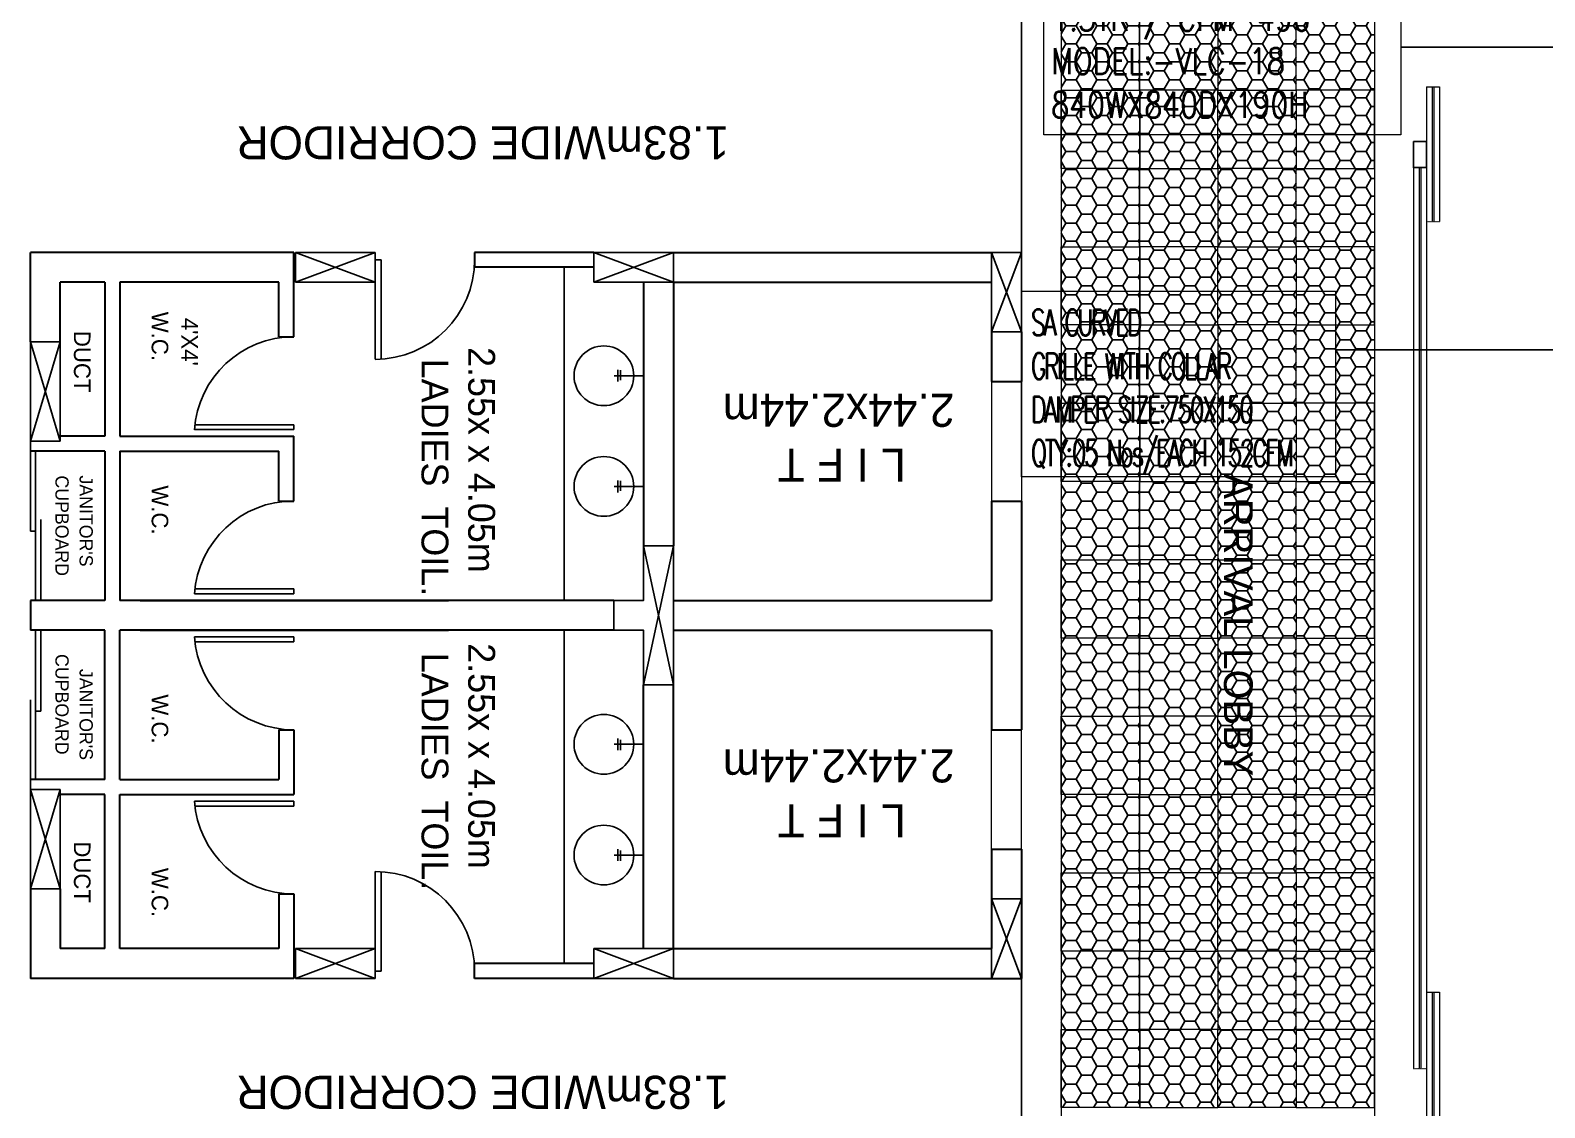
# Model space of a CAD drawing. Header units: millimetres. Extents: x 148480 to 578986, y 39883 to 155062.
# Drawn here: x 224153 to 235764, y 98393 to 106652 of the extents above; entities that cross this region are included whole.
import ezdxf

# ---------------------------------------------------------------- set-up
doc = ezdxf.new("R2010")
doc.units = ezdxf.units.MM
for name, pattern in [('CENTER', [2, 1.25, -0.25, 0.25, -0.25]), ('CONTINOUS', [0]), ('HIDDEN', [0.375, 0.25, -0.125])]:
    doc.linetypes.add(name, pattern=pattern)
for name, color, linetype in [('001-TEXT', 250, 'Continuous'), ('15', 9, 'Continuous'), ('20', 5, 'Continuous'), ('CEN', 252, 'CENTER'), ('CONC-WALL', 1, 'Continuous'), ('doors', 9, 'Continuous'), ('HATCH', 8, 'Continuous'), ('Hatch 01_UC', 7, 'Continuous'), ('I - MODULAR', 44, 'Continuous'), ('Layer4', 6, 'Continuous'), ('M-HVAC-SUPPLY AIR DUCT', 4, 'Continuous'), ('TEXT', 250, 'Continuous'), ('walls', 250, 'Continuous')]:
    doc.layers.add(name, color=color, linetype=linetype)
for name, color, linetype, lineweight in [('A-GLAZ', 140, 'Continuous', 18), ('I-DT-METL', 4, 'Continuous', 20), ('Loopceiling', 8, 'Continuous', 5), ('M-HVAC-ADP TAG', 1, 'Continuous', 15), ('M-HVAC-EQUIP TEXT', 7, 'Continuous', 0), ('VRF -COPPER PIPE', 4, 'Continuous', 9)]:
    doc.layers.add(name, color=color, linetype=linetype, lineweight=lineweight)
doc.layers.add('ceiling', color=7, linetype='Continuous', lineweight=5, true_color=0x560d91)
doc.layers.add('glass', color=7, linetype='Continuous', lineweight=0, true_color=0x0000d6)
doc.styles.add('cg', font='GOTHIC.TTF', dxfattribs={"height": 0.5})
doc.styles.add('Herbalife_Third Floor - Furniture Layout - 210201$0$CG', font='GOTHIC.TTF')
doc.styles.add('HVAC TEXT', font='Romans.shx', dxfattribs={"width": 0.8, "height": 100})
doc.styles.add('Roman S', font='romans.shx', dxfattribs={"width": 0.65})
doc.styles.add('ROMAND', font='romand__.ttf')
doc.dimstyles.new('Vayucon', dxfattribs={"dimtxt": 200, "dimasz": 150, "dimexe": 0, "dimexo": 0, "dimgap": 9e-05, "dimtad": 1, "dimdec": 0, "dimrnd": 5, "dimzin": 0, "dimdsep": 46, "dimtxsty": 'ROMAND', "dimcen": 90, "dimclrd": 42, "dimclre": 8, "dimclrt": 7, "dimadec": 0, "dimazin": 0, "dimtfac": 1, "dimtdec": 0, "dimtofl": 0, "dimtmove": 1, "dimatfit": 0, "dimfxl": 1, "dimtolj": 1, "dimtzin": 0, "dimarcsym": 0})

# ---------------------------------------------------------------- blocks, each defined once
blk = doc.blocks.new('GFC1')
at = {"layer": '15', "color": 8, "linetype": 'Continuous'}
for p, q in [((300878, 103268), (300878, 105822)), ((300878, 103268), (300878, 105822)), ((301261, 104990), (301488, 104990)), ((301291, 104945), (301291, 105036)), ((301310, 104956), (301310, 105034)), ((301291, 104096), (301291, 104187)), ((301310, 104107), (301310, 104185)), ((301261, 104142), (301488, 104142)), ((300878, 103039), (300878, 100485)), ((300878, 103039), (300878, 100485)), ((301291, 102210), (301291, 102119)), ((301310, 102199), (301310, 102121)), ((301261, 102165), (301488, 102165)), ((301291, 101361), (301291, 101271)), ((301261, 101316), (301488, 101316)), ((301310, 101351), (301310, 101273))]:
    blk.add_line(p, q, dxfattribs=at)
for centre in [(301183, 104990), (301183, 104990), (301183, 104142), (301183, 104142), (301183, 102165), (301183, 102165), (301183, 101316), (301183, 101316)]:
    blk.add_circle(centre, 229, dxfattribs=at)
at = {"layer": '20', "color": 8}
for p, q in [((296786, 104416), (296786, 103800)), ((296786, 104416), (296786, 103800)), ((296826, 104416), (296826, 103268)), ((296826, 104416), (296826, 103268)), ((296786, 103800), (296826, 103800)), ((296786, 103800), (296826, 103800)), ((296866, 103888), (296866, 103268)), ((296866, 103888), (296866, 103268)), ((296826, 101891), (296826, 103039)), ((296826, 101891), (296826, 103039)), ((296866, 102419), (296866, 103039)), ((296866, 102419), (296866, 103039)), ((296786, 101891), (296786, 102506)), ((296786, 101891), (296786, 102506)), ((296866, 102419), (296826, 102419)), ((296866, 102419), (296826, 102419))]:
    blk.add_line(p, q, dxfattribs=at)
at = {"layer": 'A-GLAZ', "color": 8, "linetype": 'CONTINOUS', "lineweight": 13, "ltscale": 0.5}
for p, q in [((307490, 107206, 0), (307490, 106172, 0)), ((307590, 107206, 0), (307590, 106172, 0)), ((307390, 106586, 0), (307390, 99681, 0)), ((307490, 106586, 0), (307490, 99681, 0)), ((307490, 100266, 0), (307490, 99284, 0)), ((307590, 100266, 0), (307590, 99284, 0))]:
    blk.add_line(p, q, dxfattribs=at)
at = {"layer": 'A-GLAZ', "color": 8, "lineweight": 13, "ltscale": 0.5}
for p, q in [((307490, 107206, 0), (307590, 107206, 0)), ((307390, 106586, 0), (307490, 106586, 0)), ((307490, 100266, 0), (307590, 100266, 0))]:
    blk.add_line(p, q, dxfattribs=at)
at = {"layer": 'A-GLAZ', "color": 8}
for p, q in [((307534, 107206, 0), (307534, 106172, 0)), ((307546, 107206, 0), (307546, 106172, 0)), ((307434, 106586, 0), (307434, 99681, 0)), ((307446, 106586, 0), (307446, 99681, 0)), ((307534, 100266, 0), (307534, 99284, 0)), ((307546, 100266, 0), (307546, 99284, 0))]:
    blk.add_line(p, q, dxfattribs=at)
at = {"layer": 'CEN', "color": 8, "linetype": 'Continuous'}
for p, q in [((299429, 105708), (298819, 105936)), ((298819, 105708), (299429, 105936)), ((299429, 105936), (298819, 105936)), ((298819, 105936), (298819, 105708)), ((299429, 105708), (298819, 105936)), ((298819, 105708), (299429, 105936)), ((299429, 105936), (298819, 105936)), ((298819, 105936), (298819, 105708)), ((299429, 105708), (298819, 105936)), ((298819, 105708), (299429, 105936)), ((299429, 105936), (298819, 105936)), ((298819, 105936), (298819, 105708)), ((299429, 105708), (298819, 105936)), ((298819, 105708), (299429, 105936)), ((299429, 105936), (298819, 105936)), ((298819, 105936), (298819, 105708)), ((299429, 105708), (299429, 105936)), ((299429, 105708), (299429, 105936)), ((299429, 105708), (299429, 105936)), ((299429, 105708), (299429, 105936)), ((301106, 105936), (301716, 105708)), ((301716, 105936), (301106, 105708)), ((301716, 105936), (301106, 105936)), ((301106, 105936), (301106, 105708)), ((301106, 105936), (301716, 105708)), ((301716, 105936), (301106, 105708)), ((301716, 105936), (301106, 105936)), ((301106, 105936), (301106, 105708)), ((301716, 105708), (301716, 105936)), ((301716, 105708), (301716, 105936)), ((304156, 105326), (304385, 105936)), ((304156, 105936), (304385, 105326)), ((304156, 105936), (304156, 105326)), ((304385, 105936), (304156, 105936)), ((304156, 105326), (304385, 105936)), ((304156, 105936), (304385, 105326)), ((304156, 105936), (304156, 105326)), ((304385, 105936), (304156, 105936)), ((304385, 105326), (304385, 105936)), ((304385, 105326), (304385, 105936)), ((298819, 105708), (299429, 105708)), ((298819, 105708), (299429, 105708)), ((298819, 105708), (299429, 105708)), ((298819, 105708), (299429, 105708)), ((301106, 105708), (301716, 105708)), ((301106, 105708), (301716, 105708)), ((304156, 105326), (304385, 105326)), ((304156, 105326), (304385, 105326)), ((296786, 104488), (297014, 105250)), ((296786, 105250), (297014, 104488)), ((296786, 105250), (296786, 104488)), ((297014, 105250), (296786, 105250)), ((296786, 104488), (297014, 105250)), ((296786, 105250), (297014, 104488)), ((296786, 105250), (296786, 104488)), ((297014, 105250), (296786, 105250)), ((296786, 104488), (297014, 105250)), ((296786, 105250), (297014, 104488)), ((296786, 105250), (296786, 104488)), ((297014, 105250), (296786, 105250)), ((296786, 104488), (297014, 105250)), ((296786, 105250), (297014, 104488)), ((296786, 105250), (296786, 104488)), ((297014, 105250), (296786, 105250)), ((296786, 104488), (297014, 105250)), ((296786, 105250), (297014, 104488)), ((296786, 105250), (296786, 104488)), ((297014, 105250), (296786, 105250)), ((296786, 104488), (297014, 105250)), ((296786, 105250), (297014, 104488)), ((296786, 105250), (296786, 104488)), ((297014, 105250), (296786, 105250)), ((296786, 104488), (297014, 105250)), ((296786, 105250), (297014, 104488)), ((296786, 105250), (296786, 104488)), ((297014, 105250), (296786, 105250)), ((296786, 104488), (297014, 105250)), ((296786, 105250), (297014, 104488)), ((296786, 105250), (296786, 104488)), ((297014, 105250), (296786, 105250)), ((297014, 104488), (297014, 105250)), ((297014, 104488), (297014, 105250)), ((297014, 104488), (297014, 105250)), ((297014, 104488), (297014, 105250)), ((297014, 104488), (297014, 105250)), ((297014, 104488), (297014, 105250)), ((297014, 104488), (297014, 105250)), ((297014, 104488), (297014, 105250)), ((296786, 104488), (297014, 104488)), ((296786, 104488), (297014, 104488)), ((296786, 104488), (297014, 104488)), ((296786, 104488), (297014, 104488)), ((296786, 104488), (297014, 104488)), ((296786, 104488), (297014, 104488)), ((296786, 104488), (297014, 104488)), ((296786, 104488), (297014, 104488)), ((301488, 103687), (301716, 102620)), ((301716, 103687), (301488, 102620)), ((301488, 103687), (301716, 102620)), ((301716, 103687), (301488, 102620)), ((297014, 101819), (296786, 101056)), ((297014, 101056), (296786, 101819)), ((296786, 101819), (296786, 101056)), ((297014, 101819), (296786, 101819)), ((297014, 101819), (296786, 101056)), ((297014, 101056), (296786, 101819)), ((296786, 101819), (296786, 101056)), ((297014, 101819), (296786, 101819)), ((297014, 101819), (296786, 101056)), ((297014, 101056), (296786, 101819)), ((296786, 101819), (296786, 101056)), ((297014, 101819), (296786, 101819)), ((297014, 101819), (296786, 101056)), ((297014, 101056), (296786, 101819)), ((296786, 101819), (296786, 101056)), ((297014, 101819), (296786, 101819)), ((297014, 101056), (297014, 101819)), ((297014, 101056), (297014, 101819)), ((297014, 101056), (297014, 101819)), ((297014, 101056), (297014, 101819)), ((296786, 101056), (297014, 101056)), ((296786, 101056), (297014, 101056)), ((296786, 101056), (297014, 101056)), ((296786, 101056), (297014, 101056)), ((304385, 100980), (304156, 100370)), ((304385, 100370), (304156, 100980)), ((304156, 100980), (304156, 100370)), ((304385, 100980), (304156, 100980)), ((304385, 100980), (304156, 100370)), ((304385, 100370), (304156, 100980)), ((304156, 100980), (304156, 100370)), ((304385, 100980), (304156, 100980)), ((304385, 100370), (304385, 100980)), ((304385, 100370), (304385, 100980)), ((299429, 100370), (298819, 100599)), ((298819, 100370), (299429, 100599)), ((299429, 100599), (298819, 100599)), ((298819, 100599), (298819, 100370)), ((299429, 100370), (298819, 100599)), ((298819, 100370), (299429, 100599)), ((299429, 100599), (298819, 100599)), ((298819, 100599), (298819, 100370)), ((299429, 100370), (298819, 100599)), ((298819, 100370), (299429, 100599)), ((299429, 100599), (298819, 100599)), ((298819, 100599), (298819, 100370)), ((299429, 100370), (298819, 100599)), ((298819, 100370), (299429, 100599)), ((299429, 100599), (298819, 100599)), ((298819, 100599), (298819, 100370)), ((299429, 100370), (299429, 100599)), ((299429, 100370), (299429, 100599)), ((299429, 100370), (299429, 100599)), ((299429, 100370), (299429, 100599)), ((301106, 100599), (301716, 100370)), ((301716, 100599), (301106, 100370)), ((301716, 100599), (301106, 100599)), ((301106, 100599), (301106, 100370)), ((301106, 100599), (301716, 100370)), ((301716, 100599), (301106, 100370)), ((301716, 100599), (301106, 100599)), ((301106, 100599), (301106, 100370)), ((301716, 100370), (301716, 100599)), ((301716, 100370), (301716, 100599)), ((298819, 100370), (299429, 100370)), ((298819, 100370), (299429, 100370)), ((298819, 100370), (299429, 100370)), ((298819, 100370), (299429, 100370)), ((301106, 100370), (301716, 100370)), ((301106, 100370), (301716, 100370)), ((304156, 100370), (304385, 100370)), ((304156, 100370), (304385, 100370))]:
    blk.add_line(p, q, dxfattribs=at)
blk.add_lwpolyline([(301716, 102620), (301716, 103687), (301488, 103687), (301488, 103268), (301259, 103268), (301259, 103039), (301488, 103039), (301488, 102620), (301716, 102620)], dxfattribs=at)
blk.add_lwpolyline([(301716, 102620), (301716, 103687), (301488, 103687), (301488, 103268), (301259, 103268), (301259, 103039), (301488, 103039), (301488, 102620), (301716, 102620)], dxfattribs=at)
at = {"layer": 'CONC-WALL', "color": 8, "linetype": 'Continuous', "lineweight": 30}
for p, q in [((298806, 105936), (296786, 105936)), ((296786, 105250), (296786, 105936)), ((296786, 105250), (296786, 105936)), ((298806, 105936), (296786, 105936)), ((298806, 105288), (298806, 105936)), ((298806, 105288), (298806, 105936)), ((300191, 105936), (300191, 105822)), ((301106, 105936), (300191, 105936)), ((301106, 105936), (300191, 105936)), ((300191, 105936), (300191, 105822)), ((301716, 105936), (304156, 105936)), ((301716, 105936), (304156, 105936)), ((301106, 105822), (300191, 105822)), ((301106, 105822), (300191, 105822)), ((297357, 105708), (297014, 105708)), ((297014, 105250), (297014, 105708)), ((297014, 105250), (297014, 105708)), ((297357, 105708), (297014, 105708)), ((297357, 105708), (297357, 104526)), ((297357, 105708), (297357, 104526)), ((297472, 105708), (297472, 104526)), ((298692, 105708), (297472, 105708)), ((298692, 105708), (297472, 105708)), ((297472, 105708), (297472, 104526)), ((298692, 105288), (298692, 105708)), ((298692, 105288), (298692, 105708)), ((301488, 105708), (301488, 103687)), ((301488, 105708), (301488, 103687)), ((301716, 105708), (304156, 105708)), ((301716, 105708), (301716, 103687)), ((301716, 105708), (304156, 105708)), ((301716, 105708), (301716, 103687)), ((304156, 105326), (304156, 104945)), ((304156, 105326), (304156, 104945)), ((304385, 105326), (304385, 104945)), ((304385, 105326), (304385, 104945)), ((298692, 105288), (298806, 105288)), ((298692, 105288), (298806, 105288)), ((304156, 104945), (304385, 104945)), ((304156, 104945), (304385, 104945)), ((297357, 104526), (297014, 104526)), ((297357, 104526), (297014, 104526)), ((297472, 104526), (298806, 104526)), ((297472, 104526), (298806, 104526)), ((298806, 104030), (298806, 104526)), ((298806, 104030), (298806, 104526)), ((297357, 104411), (296786, 104411)), ((297357, 104411), (296786, 104411)), ((297357, 104411), (297357, 103268)), ((297357, 104411), (297357, 103268)), ((297472, 104411), (298692, 104411)), ((297472, 104411), (297472, 103268)), ((297472, 104411), (297472, 103268)), ((297472, 104411), (298692, 104411)), ((298692, 104030), (298692, 104411)), ((298692, 104030), (298692, 104411)), ((298692, 104030), (298806, 104030)), ((298692, 104030), (298806, 104030)), ((304156, 104030), (304385, 104030)), ((304156, 104030), (304385, 104030)), ((304156, 104030), (304156, 103268)), ((304156, 104030), (304156, 103268)), ((304385, 104030), (304385, 103268)), ((304385, 104030), (304385, 102276)), ((297357, 103268), (296786, 103268)), ((296786, 103268), (296786, 103039)), ((296786, 103268), (296786, 103039)), ((297357, 103268), (296786, 103268)), ((301259, 103268), (297472, 103268)), ((301259, 103268), (297472, 103268)), ((297628, 103268), (299991, 103268)), ((297628, 103268), (299991, 103268)), ((301716, 103268), (304156, 103268)), ((301716, 103268), (304156, 103268)), ((303978, 103268), (304156, 103268)), ((303978, 103268), (304156, 103268)), ((297357, 103039), (296786, 103039)), ((297357, 103039), (296786, 103039)), ((297357, 101895), (297357, 103039)), ((297357, 101895), (297357, 103039)), ((301259, 103039), (297472, 103039)), ((297472, 101895), (297472, 103039)), ((297472, 101895), (297472, 103039)), ((301259, 103039), (297472, 103039)), ((297628, 103039), (299991, 103039)), ((297628, 103039), (299991, 103039)), ((301716, 103039), (304156, 103039)), ((301716, 103039), (304156, 103039)), ((303978, 103039), (304156, 103039)), ((303978, 103039), (304156, 103039)), ((304156, 103039), (304156, 102276)), ((304156, 103039), (304156, 102276)), ((301488, 100599), (301488, 102620)), ((301488, 100599), (301488, 102620)), ((301716, 100599), (301716, 102620)), ((301716, 100599), (301716, 102620)), ((298692, 102276), (298692, 101895)), ((298692, 102276), (298806, 102276)), ((298692, 102276), (298806, 102276)), ((298692, 102276), (298692, 101895)), ((298806, 102276), (298806, 101781)), ((298806, 102276), (298806, 101781)), ((304156, 102276), (304385, 102276)), ((304156, 102276), (304385, 102276)), ((297357, 101895), (296786, 101895)), ((297357, 101895), (296786, 101895)), ((297472, 101895), (298692, 101895)), ((297472, 101895), (298692, 101895)), ((297357, 101781), (297014, 101781)), ((297357, 101781), (297014, 101781)), ((297357, 100599), (297357, 101781)), ((297357, 100599), (297357, 101781)), ((297472, 101781), (298806, 101781)), ((297472, 100599), (297472, 101781)), ((297472, 100599), (297472, 101781)), ((297472, 101781), (298806, 101781)), ((304156, 101361), (304385, 101361)), ((304156, 101361), (304385, 101361)), ((304156, 101361), (304156, 100599)), ((304156, 101361), (304156, 100599)), ((304385, 101361), (304385, 100370)), ((304385, 101361), (304385, 100370)), ((296786, 101056), (296786, 100370)), ((296786, 101056), (296786, 100370)), ((297014, 101056), (297014, 100599)), ((297014, 101056), (297014, 100599)), ((298692, 101018), (298692, 100599)), ((298692, 101018), (298806, 101018)), ((298692, 101018), (298806, 101018)), ((298692, 101018), (298692, 100599)), ((298806, 101018), (298806, 100370)), ((298806, 101018), (298806, 100370)), ((297357, 100599), (297014, 100599)), ((297357, 100599), (297014, 100599)), ((298692, 100599), (297472, 100599)), ((298692, 100599), (297472, 100599)), ((301716, 100599), (304156, 100599)), ((301716, 100599), (304156, 100599)), ((301106, 100485), (300191, 100485)), ((300191, 100370), (300191, 100485)), ((300191, 100370), (300191, 100485)), ((301106, 100485), (300191, 100485)), ((298806, 100370), (296786, 100370)), ((298806, 100370), (296786, 100370)), ((301106, 100370), (300191, 100370)), ((301106, 100370), (300191, 100370)), ((301716, 100370), (304385, 100370)), ((301716, 100370), (304385, 100370))]:
    blk.add_line(p, q, dxfattribs=at)
at = {"layer": 'doors', "color": 8, "linetype": 'Continuous'}
for p, q in [((299429, 105117), (299429, 105879)), ((299429, 105879), (299476, 105879)), ((299429, 105117), (299429, 105879)), ((299429, 105879), (299476, 105879)), ((299476, 105118), (299476, 105879)), ((299476, 105118), (299476, 105879)), ((298806, 104615), (298049, 104615)), ((298806, 104615), (298049, 104615)), ((298806, 104615), (298806, 104577)), ((298806, 104615), (298806, 104577)), ((298806, 104577), (298045, 104577)), ((298806, 104577), (298045, 104577)), ((298806, 103357), (298049, 103357)), ((298806, 103357), (298049, 103357)), ((298806, 103357), (298806, 103319)), ((298806, 103357), (298806, 103319)), ((298806, 103319), (298045, 103319)), ((298806, 103319), (298045, 103319)), ((298806, 102988), (298045, 102988)), ((298806, 102988), (298045, 102988)), ((298806, 102950), (298806, 102988)), ((298806, 102950), (298806, 102988)), ((298806, 102950), (298049, 102950)), ((298806, 102950), (298049, 102950)), ((298806, 101730), (298045, 101730)), ((298806, 101730), (298045, 101730)), ((298806, 101692), (298806, 101730)), ((298806, 101692), (298806, 101730)), ((298806, 101692), (298049, 101692)), ((298806, 101692), (298049, 101692)), ((299429, 101190), (299429, 100427)), ((299429, 101190), (299429, 100427)), ((299476, 101188), (299476, 100427)), ((299476, 101188), (299476, 100427)), ((299429, 100427), (299476, 100427)), ((299429, 100427), (299476, 100427))]:
    blk.add_line(p, q, dxfattribs=at)
for centre, start, end in [((298806, 103039), 183.8226, 270), ((298806, 103039), 183.8226, 270), ((298806, 101781), 183.8226, 270), ((298806, 101781), 183.8226, 270), ((299429, 100427), 0, 90), ((299429, 100427), 0, 90), ((299429, 100427), 0, 90), ((299429, 100427), 0, 90)]:
    blk.add_arc(centre, 763, start, end, dxfattribs=at)
at = {"layer": 'doors', "color": 8, "linetype": 'Continuous', "extrusion": (0, 0, -1)}
for centre, major_axis, start_param, end_param in [((299429, 105879), (763, 0), 0, 1.570796), ((299429, 105879), (763, 0), 0, 1.570796), ((299429, 105879), (763, 0), 0, 1.570796), ((299429, 105879), (763, 0), 0, 1.570796), ((298806, 104526), (0, 763), 4.779105, 6.283185), ((298806, 104526), (0, 763), 4.779105, 6.283185), ((298806, 103268), (0, 763), 4.779105, 6.283185), ((298806, 103268), (0, 763), 4.779105, 6.283185)]:
    blk.add_ellipse(centre, major_axis=major_axis, ratio=1, start_param=start_param, end_param=end_param, dxfattribs=at)
at = {"layer": 'glass', "color": 8, "linetype": 'Continuous'}
for p, q in [((304156, 104945), (304156, 104030)), ((304156, 104945), (304156, 104030)), ((304385, 104945), (304385, 104030)), ((304385, 104945), (304385, 104030)), ((304156, 101361), (304156, 102276)), ((304156, 101361), (304156, 102276)), ((304385, 101361), (304385, 102276)), ((304385, 101361), (304385, 102276))]:
    blk.add_line(p, q, dxfattribs=at)
at = {"layer": 'HATCH', "color": 8, "linetype": 'Continuous'}
for p, q in [((304385, 107769), (304385, 105936)), ((304385, 107769), (304385, 105936)), ((304385, 98538), (304385, 100370)), ((304385, 98538), (304385, 100370))]:
    blk.add_line(p, q, dxfattribs=at)
at = {"layer": 'I - MODULAR', "color": 8, "linetype": 'Continuous', "elevation": 0}
blk.add_lwpolyline([(307390, 106786), (307390, 106586), (307490, 106586), (307490, 106786)], close=True, dxfattribs=at)
at = {"layer": 'I-DT-METL', "color": 8, "linetype": 'HIDDEN', "lineweight": 13, "ltscale": 0.1}
for p, q in [((307490, 106172, 0), (307590, 106172, 0)), ((307390, 99681, 0), (307490, 99681, 0))]:
    blk.add_line(p, q, dxfattribs=at)
at = {"layer": 'walls', "color": 8}
for p, q in [((296786, 104488), (296786, 104411)), ((296786, 104488), (296786, 104411)), ((296786, 103039), (296786, 103268)), ((296786, 103039), (296786, 103268)), ((296786, 101819), (296786, 101895)), ((296786, 101819), (296786, 101895))]:
    blk.add_line(p, q, dxfattribs=at)
at = {"color": 8, "linetype": 'Continuous', "style": 'cg'}
blk.add_text("JANITOR'S", height=101.7, rotation=270, dxfattribs=at).set_placement((297163, 102743))
blk.add_text("JANITOR'S", height=101.7, rotation=270, dxfattribs=at).set_placement((297163, 102743))
at = {"layer": '001-TEXT', "color": 8, "style": 'Herbalife_Third Floor - Furniture Layout - 210201$0$CG'}
blk.add_text('ARRIVAL LOBBY ', height=220, rotation=270, dxfattribs=at).set_placement((305937, 104242))
at = {"layer": 'TEXT', "color": 8, "style": 'cg'}
for s, height, rotation, p in [('1.83mWIDE CORRIDOR', 254.17, 180, (302143, 106903)), ('W.C.', 127.1, 270, (297716, 105481)), ('W.C.', 127.1, 270, (297716, 105481)), ("4'X4'", 127.1, 270, (297943, 105434)), ("4'X4'", 127.1, 270, (297943, 105434)), ('DUCT', 127.1, 270, (297120, 105334)), ('DUCT', 127.1, 270, (297120, 105334)), ('2.55x x 4.05m', 205.88, 270, (300143, 105210)), ('LADIES  TOIL.', 205.88, 270, (299785, 105121)), ('LADIES  TOIL.', 205.88, 270, (299785, 105121)), ('2.44x2.44m', 254.2, 180, (303871, 104853)), ('L I F T', 254.2, 180, (303498, 104432)), ('CUPBOARD', 101.7, 270, (296978, 104226)), ('CUPBOARD', 101.7, 270, (296978, 104226)), ("JANITOR'S", 101.7, 270, (297163, 104226)), ("JANITOR'S", 101.7, 270, (297163, 104226)), ('W.C.', 127.1, 270, (297716, 104150)), ('W.C.', 127.1, 270, (297716, 104150)), ('2.55x x 4.05m', 205.88, 270, (300143, 102940)), ('CUPBOARD', 101.7, 270, (296978, 102857)), ('CUPBOARD', 101.7, 270, (296978, 102857)), ('LADIES  TOIL.', 205.88, 270, (299785, 102867)), ('LADIES  TOIL.', 205.88, 270, (299785, 102867)), ('W.C.', 127.1, 270, (297716, 102548)), ('W.C.', 127.1, 270, (297716, 102548)), ('2.44x2.44m', 254.2, 180, (303871, 102127)), ('L I F T', 254.2, 180, (303498, 101706)), ('L I F T', 254.2, 180, (303498, 101706)), ('DUCT', 127.1, 270, (297120, 101421)), ('DUCT', 127.1, 270, (297120, 101421)), ('W.C.', 127.1, 270, (297716, 101218)), ('W.C.', 127.1, 270, (297716, 101218)), ('1.83mWIDE CORRIDOR', 254.17, 180, (302143, 99624))]:
    blk.add_text(s, height=height, rotation=rotation, dxfattribs=at).set_placement(p)
blk = doc.blocks.new('METAL MESH CEILING - 2ND FLOOR')
at = {"layer": 'Hatch 01_UC', "linetype": 'Continuous'}
h = blk.add_hatch(dxfattribs=at)
h.set_pattern_fill('HONEY', color=8, scale=25)
h.paths.add_polyline_path([(411440, 55718), (411440, 56318), (412040, 56318), (412040, 55718)])
at = {"layer": 'ceiling', "color": 8}
blk.add_lwpolyline([(411440, 55718), (412040, 55718), (412040, 56318), (411440, 56318)], close=True, dxfattribs=at)
blk = doc.blocks.new('celling')
at = {"layer": 'ceiling', "color": 8, "linetype": 'Continuous'}
blk.add_lwpolyline([(314461, 59547), (316861, 59547), (316861, 40947), (314461, 40947)], close=True, dxfattribs=at)
at = {"layer": 'Loopceiling', "lineweight": 0}
for p, rotation in [((726500, 110465), 180), ((727700, 110465), 180), ((-96379, -2171), 359.9999999999903), ((-95179, -2171), 359.9999999999903), ((726500, 109265), 180), ((727700, 109265), 180), ((-96379, -3371), 359.9999999999903), ((-95179, -3371), 359.9999999999903), ((726500, 108065), 180), ((727700, 108065), 180), ((726500, 106865), 180), ((727700, 106865), 180), ((-96379, -5771), 359.9999999866945), ((-95179, -5771), 359.9999999866945), ((726500, 105665), 180), ((727700, 105665), 180), ((-96379, -6971), 1.331516186281008e-08), ((-95179, -6971), 1.331516186281008e-08), ((726500, 104465), 180), ((727700, 104465), 180), ((-96379, -8171), 1.331516186281008e-08), ((-95179, -8171), 1.331516186281008e-08), ((726500, 103265), 180), ((727700, 103265), 180)]:
    blk.add_blockref('METAL MESH CEILING - 2ND FLOOR', p, dxfattribs=dict(at, rotation=rotation))
at = {"layer": 'Loopceiling', "lineweight": 0, "xscale": -1}
for p, rotation in [((-96379, 110465), 179.9999999999903), ((-95179, 110465), 179.9999999999903), ((-96379, 109265), 179.9999999999903), ((-95179, 109265), 179.9999999999903), ((-96379, 108065), 180), ((-95179, 108065), 180), ((-96379, 106865), 180), ((-95179, 106865), 180), ((-96379, 105665), 179.9999999866848), ((-95179, 105665), 179.9999999866848), ((-96379, 104465), 179.9999999866848), ((-95179, 104465), 179.9999999866848), ((-96379, 103265), 180.0000000133055), ((-95179, 103265), 180.0000000133055)]:
    blk.add_blockref('METAL MESH CEILING - 2ND FLOOR', p, dxfattribs=dict(at, rotation=rotation))
for p in [(726500, -2171), (727700, -2171), (726500, -3371), (727700, -3371), (726500, -4571), (727700, -4571), (726500, -5771), (727700, -5771), (726500, -6971), (727700, -6971), (726500, -8171), (727700, -8171), (726500, -9371), (727700, -9371)]:
    blk.add_blockref('METAL MESH CEILING - 2ND FLOOR', p, dxfattribs=at)
at = {"layer": 'Loopceiling', "lineweight": 0}
for p in [(-96379, -4571), (-95179, -4571), (-96379, -9371), (-95179, -9371)]:
    blk.add_blockref('METAL MESH CEILING - 2ND FLOOR', p, dxfattribs=at)

msp = doc.modelspace()

# ---------------------------------------------------------------- block references
at = {"layer": 'Layer4', "linetype": 'Continuous', "rotation": 360}
msp.add_blockref('GFC1', (-72632.4, -986), dxfattribs=at)

# ---------------------------------------------------------------- next in the draw order: linework, layer by layer
at = {"layer": 'M-HVAC-ADP TAG', "color": 0}
msp.add_lwpolyline([(231752.7, 104652.6), (234158.9, 104652.6), (234158.9, 103228.2), (231752.7, 103228.2)], close=True, dxfattribs=at)
at = {"layer": 'VRF -COPPER PIPE', "color": 0, "elevation": 0}
msp.add_lwpolyline([(231924, 107911.9), (234660.7, 107911.9), (234660.7, 105849.8), (231924, 105849.8)], close=True, dxfattribs=at)

# ---------------------------------------------------------------- next in the draw order: block references
at = {"layer": 'Hatch 01_UC', "color": 252, "linetype": 'Continuous', "true_color": 0x939598, "rotation": 360}
msp.add_blockref('celling', (-82402.2, 52046.6), dxfattribs=at)

# ---------------------------------------------------------------- next in the draw order: texts
at = {"layer": 'M-HVAC-ADP TAG', "insert": (232995.6, 103245.1, 0), "char_height": 200, "width": 2339.305, "attachment_point": 8, "style": 'Roman S'}
msp.add_mtext('\\pxql;\\A1;\\T0.85;SA CURVED \\PGRILLE WITH COLLAR DAMPER SIZE:750X150\\PQTY:05 Nos/EACH 152CFM', dxfattribs=at)
at = {"layer": 'M-HVAC-EQUIP TEXT', "color": 0, "insert": (231980.9, 107848.5, 0), "char_height": 200, "width": 2764.508, "attachment_point": 1, "style": 'HVAC TEXT'}
msp.add_mtext("{\\H0.99999x;VRF V-FOUR WAY CASSETTES IDU - 3NO'S\\P1.5TR / CFM-490\\PMODEL:-VLC-18\\P840WX840DX190H}", dxfattribs=at)

# ---------------------------------------------------------------- next in the draw order: leaders
at = {"layer": 'M-HVAC-SUPPLY AIR DUCT', "color": 7, "linetype": 'Continuous'}
msp.add_leader([(239177.2, 95863.4), (239177.2, 106522), (234660.7, 106522)], dimstyle='Vayucon', dxfattribs=at)
at = {"layer": 'M-HVAC-SUPPLY AIR DUCT', "linetype": 'Continuous'}
msp.add_leader([(240531.7, 104202.8, 0), (234158.9, 104202.8, 0)], dimstyle='Vayucon', dxfattribs=at)

doc.saveas('drawing.dxf')
